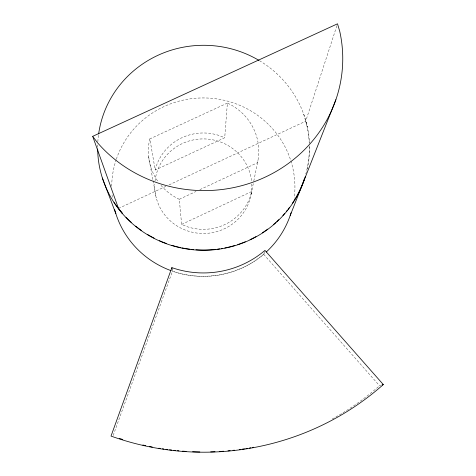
<?xml version="1.0" encoding="UTF-8"?>
<svg xmlns="http://www.w3.org/2000/svg" width="476" height="476" viewBox="0 0 476 476"><rect width="100%" height="100%" fill="white"/><g stroke="black" fill="none" stroke-linecap="round" stroke-linejoin="round"><path stroke-width="0.36" stroke-dasharray="2.38 1.78" d="M227.379 103.09L149.863 138.897L155.2 170.033L224.72 137.743L227.379 103.09L227.915 103.304A55.234 53.461 0 0 1 258.016 160.144L257.468 162.738L199.349 189.906M251.173 194.083L253.648 181.808M253.791 181.088L258.016 160.144M155.2 170.033L156.431 165.719A49.516 48.177 0 0 1 218.71 135.362L224.72 137.743M149.863 138.897L149.256 141.473A55.234 53.461 0 0 0 158.24 181.856M309.251 143.472A105.731 102.269 0 0 0 305.711 121.196L337.282 24.508M172.116 269.047L172.485 271.177C203.133 281.905 238.94 275.431 263.662 254.309L264.751 251.054M113.193 435.475L172.485 271.177A91.612 89.22 0.1 0 0 265.257 252.917M181.618 224.41L251.667 191.53L250.483 195.886A49.516 48.177 0 0 1 187.705 226.868L181.618 224.41L179.303 199.277L178.762 199.057A55.234 53.461 0 0 1 160.394 184.652M118.494 208.446L166.308 186.164M169.004 184.908L305.711 121.196M179.303 199.277L196.005 191.471M332.212 419.023A261.705 255.076 0.1 0 0 379.497 385.738L380.77 385.346M263.662 254.309L379.497 385.738M303.736 114.234L307.395 127.11M148.601 156.669L152.939 180.196M153.094 180.773L156.199 197.653M116.352 159.133A91.612 89.22 0.1 0 1 223.595 100.156A91.612 89.22 0.1 0 1 294.204 198.433M112.3 197.248A91.612 89.22 0.1 0 1 111.949 193.607M111.717 186.312A91.612 89.22 0.1 0 1 116.12 159.823M309.555 145.9A105.952 102.489 0 0 1 306.859 170.807M97.663 147.37A105.952 102.489 0 0 1 97.717 144.543M97.842 141.777A105.952 102.489 0 0 1 98.455 135.255M259.456 60.678A105.952 102.489 0 0 1 309.454 143.044M309.34 147.007A105.731 102.269 0 0 1 305.711 174.347M251.798 183.992A48.552 47.279 0.1 0 1 203.442 233.472A48.552 47.279 0.1 0 1 154.789 184.26M155.057 180.898A48.552 47.279 0.1 0 1 203.163 138.915A48.552 47.279 0.1 0 1 251.518 180.624"/><path stroke-width="0.71" d="M171.872 267.625L111.027 436.081A267.137 260.146 0.1 0 0 383.311 384.566L264.965 250.406A93.51 90.987 0 0 1 171.872 267.625L172.116 269.047M290.181 215.545L335.883 99.686M92.689 136.344L337.514 23.8L339.751 31.386A138.468 131.876 -0.2 0 1 264.507 177.453A138.468 131.876 -0.2 0 1 97.616 142.848L92.689 136.344L118.494 208.446A105.731 102.269 0 0 0 122.606 213.498M382.038 384.953L383.311 384.566M114.038 202.52L122.278 213.468M102.388 178.048L115.858 213.694M253.72 447.238A261.705 255.076 0.1 0 1 252.304 447.505M250.882 447.761A261.705 255.076 0.1 0 1 249.46 448.011M247.324 448.374A261.705 255.076 0.1 0 1 245.902 448.606M244.474 448.832A261.705 255.076 0.1 0 1 242.332 449.154M240.898 449.356A261.705 255.076 0.1 0 1 239.464 449.552M234.448 450.183A261.705 255.076 0.1 0 1 233.014 450.344M230.14 450.647A261.705 255.076 0.1 0 1 227.986 450.849M223.666 451.212A261.705 255.076 0.1 0 1 219.335 451.498M215.003 451.718A261.705 255.076 0.1 0 1 210.672 451.867M199.831 451.938A261.705 255.076 0.1 0 1 192.607 451.736M186.11 451.391A261.705 255.076 0.1 0 1 182.51 451.135M178.911 450.826A261.705 255.076 0.1 0 1 177.471 450.689M175.317 450.469A261.705 255.076 0.1 0 1 173.883 450.314M171.729 450.064A261.705 255.076 0.1 0 1 169.575 449.802M167.427 449.517A261.705 255.076 0.1 0 1 165.993 449.32M163.851 449.005A261.705 255.076 0.1 0 1 162.423 448.791M160.287 448.446A261.705 255.076 0.1 0 1 158.865 448.213M152.278 447.012A261.705 255.076 0.1 0 1 149.363 446.428M145.721 445.649A261.705 255.076 0.1 0 1 142.818 444.995M122.772 439.497A261.705 255.076 0.1 0 1 119.244 438.354M291.092 212.754A91.612 89.22 0.1 0 1 266.298 251.971M171.146 270.701A91.612 89.22 0.1 0 1 114.621 209.47M305.241 176.763A105.952 102.489 0 0 1 189.055 249.299A105.952 102.489 0 0 1 97.669 148.917M98.633 133.958A105.952 102.489 0 0 1 258.885 60.339M304.253 179.125A105.731 102.269 0 0 1 292.258 203.514M289.337 207.637A105.731 102.269 0 0 1 288.022 209.363M287.123 210.499A105.731 102.269 0 0 1 286.207 211.624M284.797 213.29A105.731 102.269 0 0 1 282.875 215.461M278.835 219.638A105.731 102.269 0 0 1 276.723 221.655M275.646 222.637A105.731 102.269 0 0 1 273.444 224.559M267.714 229.105A105.731 102.269 0 0 1 262.282 232.853M255.969 236.626A105.731 102.269 0 0 1 250.061 239.648M245.336 241.743A105.731 102.269 0 0 1 237.702 244.581M234.882 245.467A105.731 102.269 0 0 1 224.797 247.972M222.607 248.383A105.731 102.269 0 0 1 221.144 248.627M219.674 248.859A105.731 102.269 0 0 1 217.461 249.162M215.985 249.341A105.731 102.269 0 0 1 195.939 249.775M193.714 249.597A105.731 102.269 0 0 1 191.489 249.37M190.013 249.198A105.731 102.269 0 0 1 181.951 247.877M180.499 247.574A105.731 102.269 0 0 1 171.884 245.33M166.267 243.456A105.731 102.269 0 0 1 159.412 240.683M154.093 238.137A105.731 102.269 0 0 1 147.661 234.549M141.509 230.545A105.731 102.269 0 0 1 135.672 226.136M131.239 222.334A105.731 102.269 0 0 1 126.027 217.258"/></g></svg>
